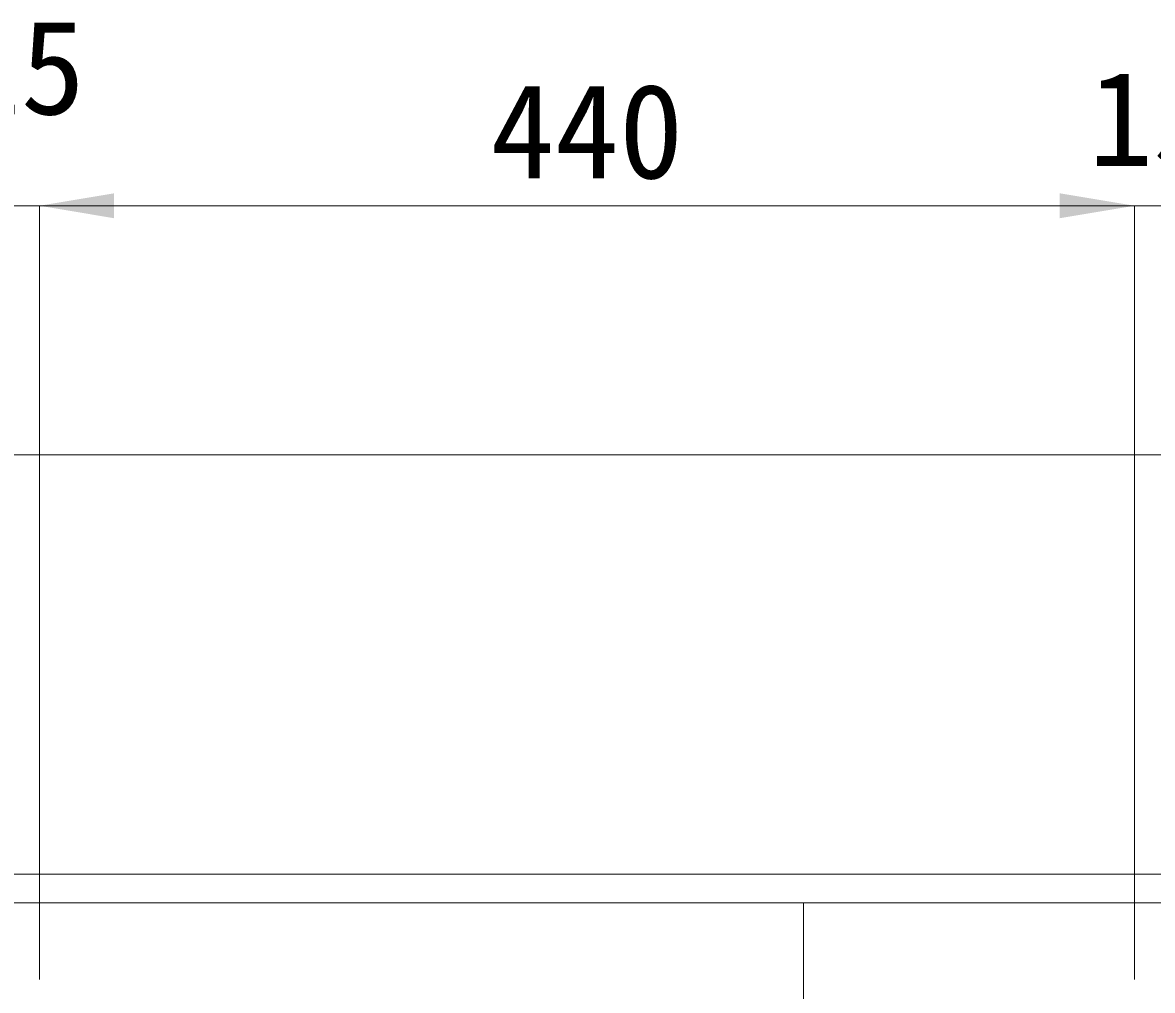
# Model space of a CAD drawing. Units: millimetres at full size; details may follow other scales. Extents: x 50430 to 75195, y -63423 to -40900.
# Drawn here: x 68662.3 to 69116.3, y -60517 to -60128.3 of the extents above; entities that cross this region are included whole.
import ezdxf
from ezdxf.enums import TextEntityAlignment as Align

# ---------------------------------------------------------------- set-up
doc = ezdxf.new("R2010")
doc.units = ezdxf.units.MM
doc.header["$LTSCALE"] = 30
for name, color, linetype, lineweight in [('側溝・本体', 7, 'Continuous', 9), ('寸法線', 7, 'Continuous', 9), ('本体', 2, 'Continuous', 20)]:
    doc.layers.add(name, color=color, linetype=linetype, lineweight=lineweight)
doc.styles.add('ＭＳ ゴシック', font='')
doc.styles.get('ＭＳ ゴシック').set_extended_font_data('MS Gothic')

# ---------------------------------------------------------------- blocks, each defined once
blk = doc.blocks.new('filled_arrow')
at = {"color": 0, "linetype": 'Continuous', "lineweight": -2}
blk.add_solid([(7.5, 1.25), (0, 0), (7.5, -1.25)], dxfattribs=at)

msp = doc.modelspace()

# ---------------------------------------------------------------- linework, layer by layer
at = {"layer": '側溝・本体'}
for p, q in [((68584.05, -60470.36), (69576.05, -60470.36)), ((68584.05, -60481.86), (69571.55, -60481.86)), ((68976.05, -60481.86), (68976.05, -60661.86))]:
    msp.add_line(p, q, dxfattribs=at)
at = {"layer": '寸法線'}
for p, q in [((68594.05, -60201.86), (68729.05, -60201.86)), ((68669.05, -60201.86), (69109.05, -60201.86)), ((68669.05, -60512.68), (68669.05, -60201.86)), ((68669.05, -60512.68), (68669.05, -60201.86)), ((69049.05, -60201.86), (69184.05, -60201.86)), ((69109.05, -60512.68), (69109.05, -60201.86)), ((69109.05, -60512.68), (69109.05, -60201.86))]:
    msp.add_line(p, q, dxfattribs=at)
at = {"layer": '本体'}
msp.add_line((68578.05, -60301.86), (69576.05, -60301.86), dxfattribs=at)

# ---------------------------------------------------------------- block references
at = {"layer": '寸法線', "xscale": 4, "yscale": 4}
msp.add_blockref('filled_arrow', (68669.05, -60201.86), dxfattribs=at)
msp.add_blockref('filled_arrow', (68669.05, -60201.86), dxfattribs=at)
at = {"layer": '寸法線', "xscale": 4, "yscale": 4, "rotation": 180}
msp.add_blockref('filled_arrow', (69109.05, -60201.86), dxfattribs=at)
msp.add_blockref('filled_arrow', (69109.05, -60201.86), dxfattribs=at)

# ---------------------------------------------------------------- texts
at = {"layer": '寸法線', "style": 'ＭＳ ゴシック'}
for s, p in [('15', (68661.55, -60146.2)), ('15', (69116.55, -60166.86)), ('440', (68889.05, -60171.86))]:
    msp.add_text(s, height=37.98, dxfattribs=at).set_placement(p, align=Align.MIDDLE_CENTER)

doc.saveas('drawing.dxf')
